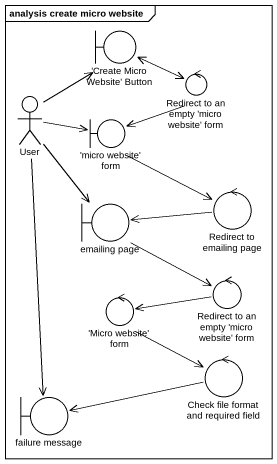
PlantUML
@startuml
mainframe analysis create micro website
boundary "'Create Micro Website' Button" as Create_Micro_Website_Button
actor User
control "Redirect to an empty 'micro website' form" as Redirect_to_an_empty_micro
boundary "'micro website' form" as micro_website_form
boundary "emailing page" as emailing_page
control "Redirect to emailing page" as Redirect_to_emailing_page
control "'Micro website' form" as Micro_website_form
control "Redirect to an empty 'micro website' form" as Redirect_to_an_empty_micro_2
control "Check file format and required field" as Check_file_format_and
boundary "failure message" as failure_message
Create_Micro_Website_Button -right-> Redirect_to_an_empty_micro
User -up-> Create_Micro_Website_Button
User -right-> micro_website_form
User --> emailing_page
User --> failure_message
Redirect_to_an_empty_micro -left-> Create_Micro_Website_Button
Redirect_to_an_empty_micro -left-> micro_website_form
micro_website_form --> Redirect_to_emailing_page
emailing_page --> Redirect_to_an_empty_micro_2
Redirect_to_emailing_page -left-> emailing_page
Micro_website_form --> Check_file_format_and
Redirect_to_an_empty_micro_2 -left-> Micro_website_form
Check_file_format_and -left-> failure_message
@enduml
